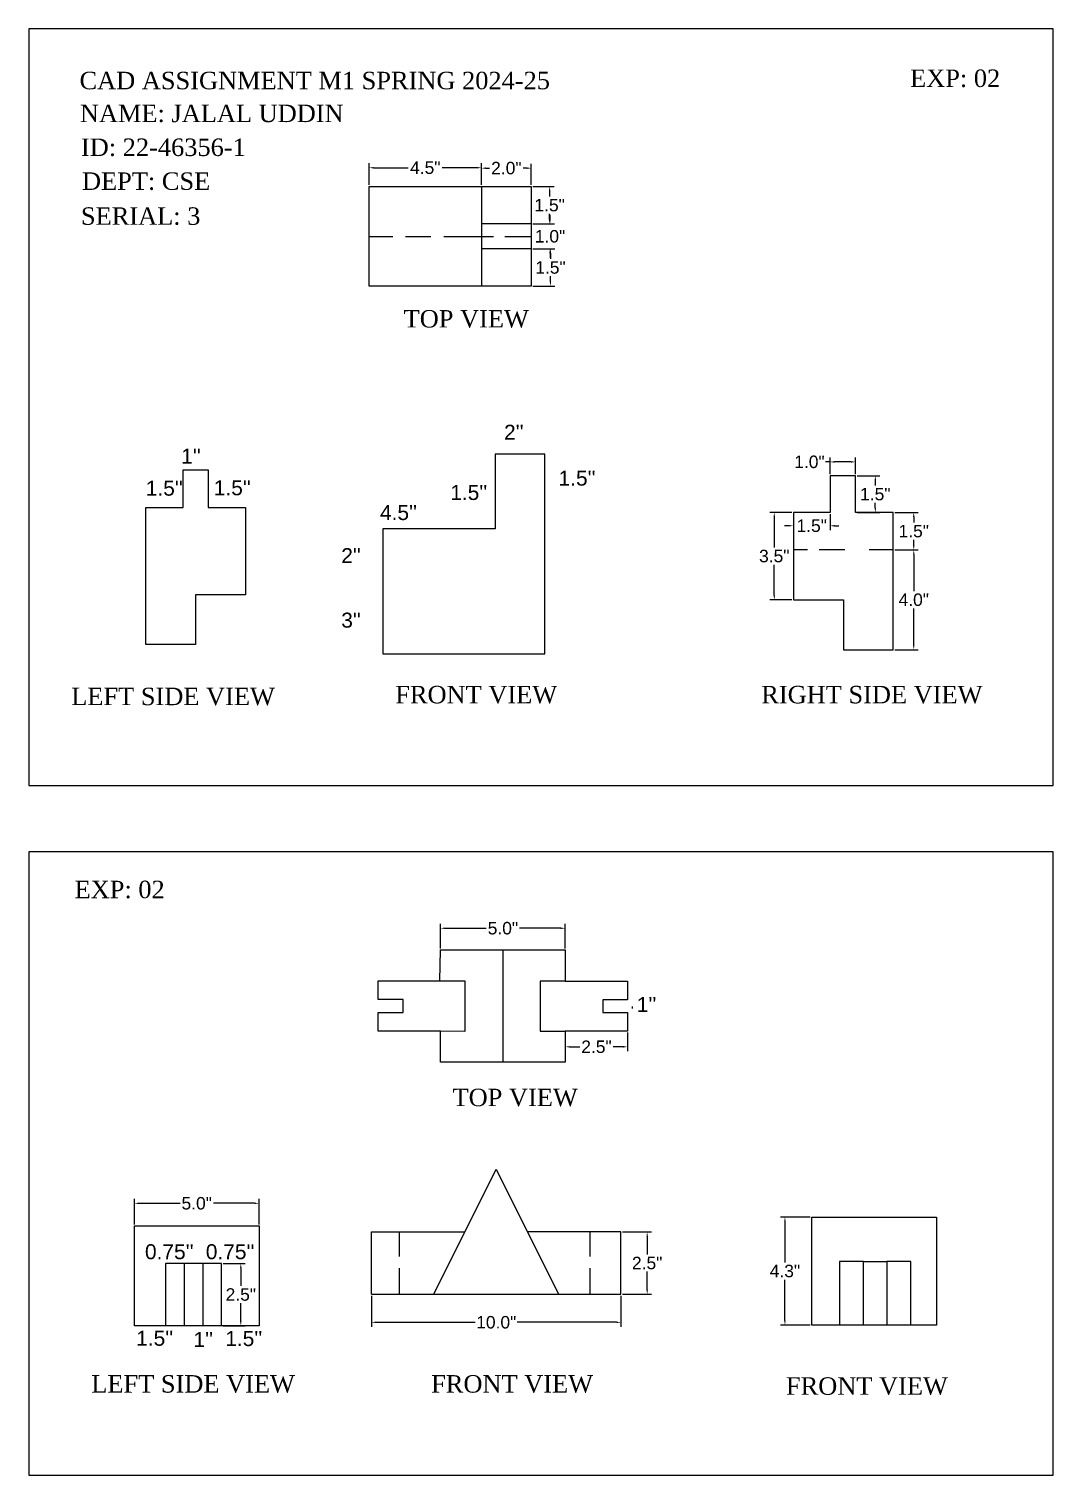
# Model space of a CAD drawing. Header units: inches. Extents: x 13.5 to 110.7, y 37.6 to 96.5.
# Drawn here: x 69.6 to 110.7, y 38.5 to 96.5 of the extents above; entities that cross this region are included whole.
import ezdxf

# ---------------------------------------------------------------- set-up
doc = ezdxf.new("R2010")
doc.units = ezdxf.units.IN
doc.header["$MEASUREMENT"] = 0
doc.styles.get("Standard").update_dxf_attribs({"font": 'Arial.ttf'})
doc.dimstyles.get("Standard").update_dxf_attribs({"dimtxt": 0.5, "dimasz": 0.18, "dimexe": 0.18, "dimexo": 0.0625, "dimgap": 0.09, "dimtad": 0, "dimtih": 1, "dimtoh": 1, "dimdec": 1, "dimzin": 0, "dimdsep": 46, "dimlunit": 3, "dimtxsty": 'Standard', "dimcen": 0.09, "dimadec": 0, "dimazin": 0, "dimtfac": 1, "dimtdec": 1, "dimtofl": 0, "dimtmove": 0, "dimatfit": 3, "dimfxl": 1, "dimtolj": 1, "dimtzin": 0, "dimarcsym": 0})

# ---------------------------------------------------------------- blocks, each defined once
blk = doc.blocks.new('*D21')
at = {"color": 0, "lineweight": -2, "transparency": 16777216}
for p, q in [((83.241, 90.222), (83.241, 91.091)), ((87.741, 90.222), (87.741, 91.091)), ((83.421, 90.911), (84.812, 90.911)), ((87.561, 90.911), (86.169, 90.911))]:
    blk.add_line(p, q, dxfattribs=at)
at = {"color": 0, "transparency": 16777216}
for points in [[(83.421, 90.941), (83.421, 90.881), (83.241, 90.911)], [(87.561, 90.941), (87.561, 90.881), (87.741, 90.911)]]:
    blk.add_solid(points, dxfattribs=at)
at = {"layer": 'Defpoints', "color": 0, "transparency": 16777216}
for p in [(87.741, 90.911), (83.241, 90.16), (87.741, 90.16)]:
    blk.add_point(p, dxfattribs=at)
at = {"color": 0, "transparency": 16777216, "insert": (85.491, 90.911), "char_height": 0.5, "attachment_point": 5}
blk.add_mtext('\\A1;4.5"', dxfattribs=at)
blk = doc.blocks.new('*D22')
at = {"color": 0, "lineweight": -2, "transparency": 16777216}
for p, q in [((87.741, 90.222), (87.741, 91.074)), ((89.741, 90.222), (89.741, 91.074)), ((87.921, 90.894), (88.068, 90.894)), ((89.561, 90.894), (89.414, 90.894))]:
    blk.add_line(p, q, dxfattribs=at)
at = {"color": 0, "transparency": 16777216}
for points in [[(87.921, 90.924), (87.921, 90.864), (87.741, 90.894)], [(89.561, 90.924), (89.561, 90.864), (89.741, 90.894)]]:
    blk.add_solid(points, dxfattribs=at)
at = {"layer": 'Defpoints', "color": 0, "transparency": 16777216}
for p in [(87.741, 90.894), (87.741, 90.16), (89.741, 90.16)]:
    blk.add_point(p, dxfattribs=at)
at = {"color": 0, "transparency": 16777216, "insert": (88.741, 90.894), "char_height": 0.5, "attachment_point": 5}
blk.add_mtext('\\A1;2.0"', dxfattribs=at)
blk = doc.blocks.new('*D23')
at = {"color": 0, "lineweight": -2, "transparency": 16777216}
for p, q in [((89.803, 90.16), (90.655, 90.16)), ((90.475, 89.98), (90.475, 89.756)), ((89.803, 88.662), (90.655, 88.662)), ((90.475, 88.842), (90.475, 89.066))]:
    blk.add_line(p, q, dxfattribs=at)
at = {"color": 0, "transparency": 16777216}
for points in [[(90.445, 89.98), (90.505, 89.98), (90.475, 90.16)], [(90.445, 88.842), (90.505, 88.842), (90.475, 88.662)]]:
    blk.add_solid(points, dxfattribs=at)
at = {"layer": 'Defpoints', "color": 0, "transparency": 16777216}
for p in [(89.741, 90.16), (90.475, 90.16), (89.741, 88.662)]:
    blk.add_point(p, dxfattribs=at)
at = {"color": 0, "transparency": 16777216, "insert": (90.475, 89.411), "char_height": 0.5, "attachment_point": 5}
blk.add_mtext('\\A1;1.5"', dxfattribs=at)
blk = doc.blocks.new('*D24')
at = {"color": 0, "lineweight": -2, "transparency": 16777216}
for p, q in [((89.803, 88.662), (90.672, 88.662)), ((90.492, 88.842), (90.492, 89.022)), ((89.803, 87.662), (90.672, 87.662)), ((90.492, 87.482), (90.492, 87.302))]:
    blk.add_line(p, q, dxfattribs=at)
at = {"color": 0, "transparency": 16777216}
for points in [[(90.462, 88.842), (90.522, 88.842), (90.492, 88.662)], [(90.462, 87.482), (90.522, 87.482), (90.492, 87.662)]]:
    blk.add_solid(points, dxfattribs=at)
at = {"layer": 'Defpoints', "color": 0, "transparency": 16777216}
for p in [(89.741, 88.662), (90.492, 88.662), (89.741, 87.662)]:
    blk.add_point(p, dxfattribs=at)
at = {"color": 0, "transparency": 16777216, "insert": (90.492, 88.162), "char_height": 0.5, "attachment_point": 5}
blk.add_mtext('\\A1;1.0"', dxfattribs=at)
blk = doc.blocks.new('*D25')
at = {"color": 0, "lineweight": -2, "transparency": 16777216}
for p, q in [((89.803, 87.662), (90.689, 87.662)), ((90.509, 87.482), (90.509, 87.258)), ((90.509, 86.342), (90.509, 86.567)), ((89.803, 86.162), (90.689, 86.162))]:
    blk.add_line(p, q, dxfattribs=at)
at = {"color": 0, "transparency": 16777216}
for points in [[(90.479, 87.482), (90.539, 87.482), (90.509, 87.662)], [(90.479, 86.342), (90.539, 86.342), (90.509, 86.162)]]:
    blk.add_solid(points, dxfattribs=at)
at = {"layer": 'Defpoints', "color": 0, "transparency": 16777216}
for p in [(89.741, 87.662), (90.509, 87.662), (89.741, 86.162)]:
    blk.add_point(p, dxfattribs=at)
at = {"color": 0, "transparency": 16777216, "insert": (90.509, 86.912), "char_height": 0.5, "attachment_point": 5}
blk.add_mtext('\\A1;1.5"', dxfattribs=at)
blk = doc.blocks.new('*D26')
at = {"color": 0, "lineweight": -2, "transparency": 16777216}
for p, q in [((101.714, 79.124), (101.534, 79.124)), ((101.714, 78.627), (101.714, 79.304)), ((102.556, 79.124), (101.894, 79.124)), ((102.736, 78.627), (102.736, 79.304))]:
    blk.add_line(p, q, dxfattribs=at)
at = {"color": 0, "transparency": 16777216}
for points in [[(101.894, 79.154), (101.894, 79.094), (101.714, 79.124)], [(102.556, 79.154), (102.556, 79.094), (102.736, 79.124)]]:
    blk.add_solid(points, dxfattribs=at)
at = {"layer": 'Defpoints', "color": 0, "transparency": 16777216}
for p in [(101.714, 79.124), (101.714, 78.565), (102.736, 78.565)]:
    blk.add_point(p, dxfattribs=at)
at = {"color": 0, "transparency": 16777216, "insert": (100.889, 79.124), "char_height": 0.5, "attachment_point": 5}
blk.add_mtext('\\A1;1.0"', dxfattribs=at)
blk = doc.blocks.new('*D27')
at = {"color": 0, "lineweight": -2, "transparency": 16777216}
for p, q in [((102.799, 78.565), (103.709, 78.565)), ((103.529, 78.385), (103.529, 78.177)), ((102.799, 77.099), (103.709, 77.099)), ((103.529, 77.279), (103.529, 77.487))]:
    blk.add_line(p, q, dxfattribs=at)
at = {"color": 0, "transparency": 16777216}
for points in [[(103.499, 78.385), (103.559, 78.385), (103.529, 78.565)], [(103.499, 77.279), (103.559, 77.279), (103.529, 77.099)]]:
    blk.add_solid(points, dxfattribs=at)
at = {"layer": 'Defpoints', "color": 0, "transparency": 16777216}
for p in [(102.736, 78.565), (103.529, 78.565), (102.736, 77.099)]:
    blk.add_point(p, dxfattribs=at)
at = {"color": 0, "transparency": 16777216, "insert": (103.529, 77.832), "char_height": 0.5, "attachment_point": 5}
blk.add_mtext('\\A1;1.5"', dxfattribs=at)
blk = doc.blocks.new('*D28')
at = {"color": 0, "lineweight": -2, "transparency": 16777216}
for p, q in [((100.068, 76.565), (99.888, 76.565)), ((100.248, 77.036), (100.248, 76.385)), ((101.714, 77.036), (101.714, 76.385)), ((101.894, 76.565), (102.074, 76.565))]:
    blk.add_line(p, q, dxfattribs=at)
at = {"color": 0, "transparency": 16777216}
for points in [[(100.068, 76.595), (100.068, 76.535), (100.248, 76.565)], [(101.894, 76.595), (101.894, 76.535), (101.714, 76.565)]]:
    blk.add_solid(points, dxfattribs=at)
at = {"layer": 'Defpoints', "color": 0, "transparency": 16777216}
for p in [(100.248, 77.099), (101.714, 77.099), (100.248, 76.565)]:
    blk.add_point(p, dxfattribs=at)
at = {"color": 0, "transparency": 16777216, "insert": (100.981, 76.565), "char_height": 0.5, "attachment_point": 5}
blk.add_mtext('\\A1;1.5"', dxfattribs=at)
blk = doc.blocks.new('*D29')
at = {"color": 0, "lineweight": -2, "transparency": 16777216}
for p, q in [((100.185, 77.099), (99.299, 77.099)), ((99.479, 76.919), (99.479, 75.694)), ((99.479, 73.779), (99.479, 75.003)), ((100.185, 73.599), (99.299, 73.599))]:
    blk.add_line(p, q, dxfattribs=at)
at = {"color": 0, "transparency": 16777216}
for points in [[(99.449, 76.919), (99.509, 76.919), (99.479, 77.099)], [(99.449, 73.779), (99.509, 73.779), (99.479, 73.599)]]:
    blk.add_solid(points, dxfattribs=at)
at = {"layer": 'Defpoints', "color": 0, "transparency": 16777216}
for p in [(100.248, 77.099), (99.479, 73.599), (100.248, 73.599)]:
    blk.add_point(p, dxfattribs=at)
at = {"color": 0, "transparency": 16777216, "insert": (99.479, 75.349), "char_height": 0.5, "attachment_point": 5}
blk.add_mtext('\\A1;3.5"', dxfattribs=at)
blk = doc.blocks.new('*D30')
at = {"color": 0, "lineweight": -2, "transparency": 16777216}
for p, q in [((104.31, 77.099), (105.251, 77.099)), ((105.071, 76.919), (105.071, 76.694)), ((105.071, 75.779), (105.071, 76.004)), ((104.31, 75.599), (105.251, 75.599))]:
    blk.add_line(p, q, dxfattribs=at)
at = {"color": 0, "transparency": 16777216}
for points in [[(105.041, 76.919), (105.101, 76.919), (105.071, 77.099)], [(105.041, 75.779), (105.101, 75.779), (105.071, 75.599)]]:
    blk.add_solid(points, dxfattribs=at)
at = {"layer": 'Defpoints', "color": 0, "transparency": 16777216}
for p in [(104.248, 77.099), (105.071, 77.099), (104.248, 75.599)]:
    blk.add_point(p, dxfattribs=at)
at = {"color": 0, "transparency": 16777216, "insert": (105.071, 76.349), "char_height": 0.5, "attachment_point": 5}
blk.add_mtext('\\A1;1.5"', dxfattribs=at)
blk = doc.blocks.new('*D31')
at = {"color": 0, "lineweight": -2, "transparency": 16777216}
for p, q in [((104.31, 75.599), (105.251, 75.599)), ((105.071, 75.419), (105.071, 73.944)), ((105.071, 71.779), (105.071, 73.254)), ((104.31, 71.599), (105.251, 71.599))]:
    blk.add_line(p, q, dxfattribs=at)
at = {"color": 0, "transparency": 16777216}
for points in [[(105.041, 75.419), (105.101, 75.419), (105.071, 75.599)], [(105.041, 71.779), (105.101, 71.779), (105.071, 71.599)]]:
    blk.add_solid(points, dxfattribs=at)
at = {"layer": 'Defpoints', "color": 0, "transparency": 16777216}
for p in [(104.248, 75.599), (104.248, 71.599), (105.071, 71.599)]:
    blk.add_point(p, dxfattribs=at)
at = {"color": 0, "transparency": 16777216, "insert": (105.071, 73.599), "char_height": 0.5, "attachment_point": 5}
blk.add_mtext('\\A1;4.0"', dxfattribs=at)
blk = doc.blocks.new('*D32')
at = {"color": 0, "lineweight": -2, "transparency": 16777216}
for p, q in [((86.103, 59.631), (86.103, 60.619)), ((86.283, 60.439), (87.934, 60.439)), ((90.923, 60.439), (89.271, 60.439)), ((91.103, 59.631), (91.103, 60.619))]:
    blk.add_line(p, q, dxfattribs=at)
at = {"color": 0, "transparency": 16777216}
for points in [[(86.283, 60.469), (86.283, 60.409), (86.103, 60.439)], [(90.923, 60.469), (90.923, 60.409), (91.103, 60.439)]]:
    blk.add_solid(points, dxfattribs=at)
at = {"layer": 'Defpoints', "color": 0, "transparency": 16777216}
for p in [(91.103, 60.439), (86.103, 59.568), (91.103, 59.568)]:
    blk.add_point(p, dxfattribs=at)
at = {"color": 0, "transparency": 16777216, "insert": (88.603, 60.439), "char_height": 0.5, "attachment_point": 5}
blk.add_mtext('\\A1;5.0"', dxfattribs=at)
blk = doc.blocks.new('*D33')
at = {"color": 0, "lineweight": -2, "transparency": 16777216}
for p, q in [((91.103, 56.256), (91.103, 55.508)), ((93.603, 56.256), (93.603, 55.508)), ((91.283, 55.688), (91.68, 55.688)), ((93.423, 55.688), (93.026, 55.688))]:
    blk.add_line(p, q, dxfattribs=at)
at = {"color": 0, "transparency": 16777216}
for points in [[(91.283, 55.718), (91.283, 55.658), (91.103, 55.688)], [(93.423, 55.718), (93.423, 55.658), (93.603, 55.688)]]:
    blk.add_solid(points, dxfattribs=at)
at = {"layer": 'Defpoints', "color": 0, "transparency": 16777216}
for p in [(91.103, 56.318), (93.603, 56.318), (93.603, 55.688)]:
    blk.add_point(p, dxfattribs=at)
at = {"color": 0, "transparency": 16777216, "insert": (92.353, 55.688), "char_height": 0.5, "attachment_point": 5}
blk.add_mtext('\\A1;2.5"', dxfattribs=at)
blk = doc.blocks.new('*D34')
at = {"color": 0, "lineweight": -2, "transparency": 16777216}
for p, q in [((73.83, 48.574), (73.83, 49.597)), ((74.01, 49.417), (75.662, 49.417)), ((78.65, 49.417), (76.999, 49.417)), ((78.83, 48.574), (78.83, 49.597))]:
    blk.add_line(p, q, dxfattribs=at)
at = {"color": 0, "transparency": 16777216}
for points in [[(74.01, 49.447), (74.01, 49.387), (73.83, 49.417)], [(78.65, 49.447), (78.65, 49.387), (78.83, 49.417)]]:
    blk.add_solid(points, dxfattribs=at)
at = {"layer": 'Defpoints', "color": 0, "transparency": 16777216}
for p in [(78.83, 49.417), (73.83, 48.511), (78.83, 48.511)]:
    blk.add_point(p, dxfattribs=at)
at = {"color": 0, "transparency": 16777216, "insert": (76.33, 49.417), "char_height": 0.5, "attachment_point": 5}
blk.add_mtext('\\A1;5.0"', dxfattribs=at)
blk = doc.blocks.new('*D35')
at = {"color": 0, "lineweight": -2, "transparency": 16777216}
for p, q in [((77.393, 47.011), (78.277, 47.011)), ((78.097, 46.831), (78.097, 46.106)), ((78.097, 44.691), (78.097, 45.416)), ((77.393, 44.511), (78.277, 44.511))]:
    blk.add_line(p, q, dxfattribs=at)
at = {"color": 0, "transparency": 16777216}
for points in [[(78.067, 46.831), (78.127, 46.831), (78.097, 47.011)], [(78.067, 44.691), (78.127, 44.691), (78.097, 44.511)]]:
    blk.add_solid(points, dxfattribs=at)
at = {"layer": 'Defpoints', "color": 0, "transparency": 16777216}
for p in [(77.33, 47.011), (77.33, 44.511), (78.097, 44.511)]:
    blk.add_point(p, dxfattribs=at)
at = {"color": 0, "transparency": 16777216, "insert": (78.097, 45.761), "char_height": 0.5, "attachment_point": 5}
blk.add_mtext('\\A1;2.5"', dxfattribs=at)
blk = doc.blocks.new('*D36')
at = {"color": 0, "lineweight": -2, "transparency": 16777216}
for p, q in [((93.399, 48.274), (94.565, 48.274)), ((94.385, 48.094), (94.385, 47.369)), ((94.385, 45.954), (94.385, 46.679)), ((93.399, 45.774), (94.565, 45.774))]:
    blk.add_line(p, q, dxfattribs=at)
at = {"color": 0, "transparency": 16777216}
for points in [[(94.355, 48.094), (94.415, 48.094), (94.385, 48.274)], [(94.355, 45.954), (94.415, 45.954), (94.385, 45.774)]]:
    blk.add_solid(points, dxfattribs=at)
at = {"layer": 'Defpoints', "color": 0, "transparency": 16777216}
for p in [(93.336, 48.274), (93.336, 45.774), (94.385, 45.774)]:
    blk.add_point(p, dxfattribs=at)
at = {"color": 0, "transparency": 16777216, "insert": (94.385, 47.024), "char_height": 0.5, "attachment_point": 5}
blk.add_mtext('\\A1;2.5"', dxfattribs=at)
blk = doc.blocks.new('*D37')
at = {"color": 0, "lineweight": -2, "transparency": 16777216}
for p, q in [((83.336, 45.712), (83.336, 44.469)), ((93.336, 45.712), (93.336, 44.469)), ((83.516, 44.649), (87.497, 44.649)), ((93.156, 44.649), (89.176, 44.649))]:
    blk.add_line(p, q, dxfattribs=at)
at = {"color": 0, "transparency": 16777216}
for points in [[(83.516, 44.679), (83.516, 44.619), (83.336, 44.649)], [(93.156, 44.679), (93.156, 44.619), (93.336, 44.649)]]:
    blk.add_solid(points, dxfattribs=at)
at = {"layer": 'Defpoints', "color": 0, "transparency": 16777216}
for p in [(83.336, 45.774), (93.336, 45.774), (83.336, 44.649)]:
    blk.add_point(p, dxfattribs=at)
at = {"color": 0, "transparency": 16777216, "insert": (88.336, 44.649), "char_height": 0.5, "attachment_point": 5}
blk.add_mtext('\\A1;10.0"', dxfattribs=at)
blk = doc.blocks.new('*D38')
at = {"color": 0, "lineweight": -2, "transparency": 16777216}
for p, q in [((100.922, 48.869), (99.727, 48.869)), ((99.907, 48.689), (99.907, 47.049)), ((99.907, 44.719), (99.907, 46.358)), ((100.922, 44.539), (99.727, 44.539))]:
    blk.add_line(p, q, dxfattribs=at)
at = {"color": 0, "transparency": 16777216}
for points in [[(99.877, 48.689), (99.937, 48.689), (99.907, 48.869)], [(99.877, 44.719), (99.937, 44.719), (99.907, 44.539)]]:
    blk.add_solid(points, dxfattribs=at)
at = {"layer": 'Defpoints', "color": 0, "transparency": 16777216}
for p in [(100.985, 48.869), (99.907, 44.539), (100.985, 44.539)]:
    blk.add_point(p, dxfattribs=at)
at = {"color": 0, "transparency": 16777216, "insert": (99.907, 46.704), "char_height": 0.5, "attachment_point": 5}
blk.add_mtext('\\A1;4.3"', dxfattribs=at)

msp = doc.modelspace()

# ---------------------------------------------------------------- linework, layer by layer
for p, q in [((83.241, 90.16), (87.741, 90.16)), ((83.241, 86.162), (83.241, 90.16)), ((87.741, 90.16), (89.741, 90.16)), ((87.741, 90.16), (87.741, 86.158)), ((89.741, 90.16), (89.741, 88.662)), ((89.741, 88.662), (87.734, 88.662)), ((89.741, 88.662), (89.741, 87.662)), ((83.241, 88.161), (84.194, 88.161)), ((84.694, 88.161), (85.716, 88.161)), ((86.241, 88.161), (87.237, 88.161)), ((87.237, 88.161), (88.223, 88.161)), ((88.684, 88.161), (89.741, 88.161)), ((89.741, 87.662), (87.734, 87.662)), ((89.741, 87.662), (89.741, 86.162)), ((89.741, 86.162), (83.241, 86.162)), ((90.288, 79.438), (88.288, 79.438)), ((88.288, 79.438), (88.288, 77.904)), ((90.288, 71.438), (90.288, 79.438)), ((75.788, 77.303), (75.788, 78.803)), ((75.788, 78.803), (76.788, 78.803)), ((76.788, 78.803), (76.788, 77.303)), ((102.736, 78.565), (101.714, 78.565)), ((101.714, 78.565), (101.714, 77.099)), ((102.736, 77.099), (102.736, 78.565)), ((88.288, 77.904), (88.288, 76.438)), ((74.288, 77.303), (75.788, 77.303)), ((74.288, 71.803), (74.288, 77.303)), ((76.788, 77.303), (78.288, 77.303)), ((78.288, 77.303), (78.288, 75.803)), ((100.248, 77.099), (100.248, 73.599)), ((101.714, 77.099), (100.248, 77.099)), ((104.248, 77.099), (102.736, 77.099)), ((104.248, 75.599), (104.248, 77.099)), ((83.788, 76.438), (83.788, 74.438)), ((88.288, 76.438), (83.788, 76.438)), ((78.288, 75.803), (78.288, 73.803)), ((100.812, 75.599), (100.268, 75.599)), ((102.302, 75.599), (101.285, 75.599)), ((104.248, 75.599), (103.283, 75.599)), ((104.248, 71.599), (104.248, 75.599)), ((83.788, 74.438), (83.788, 71.438)), ((78.288, 73.803), (76.288, 73.803)), ((76.288, 73.803), (76.288, 71.803)), ((100.248, 73.599), (102.248, 73.599)), ((102.248, 73.599), (102.248, 71.599)), ((76.288, 71.803), (74.288, 71.803)), ((83.788, 71.438), (90.288, 71.438)), ((102.248, 71.599), (104.248, 71.599)), ((86.073, 58.331), (86.103, 59.568)), ((86.103, 59.568), (91.103, 59.568)), ((88.603, 59.568), (88.603, 55.068)), ((91.103, 59.568), (91.103, 58.318)), ((83.603, 57.581), (83.603, 58.331)), ((83.603, 58.331), (86.073, 58.331)), ((86.073, 58.331), (87.073, 58.331)), ((87.073, 58.331), (87.073, 56.308)), ((91.103, 58.318), (90.1, 58.318)), ((90.1, 58.318), (90.1, 56.318)), ((91.103, 58.318), (93.603, 58.318)), ((93.603, 58.318), (93.603, 57.568)), ((84.603, 57.581), (83.603, 57.581)), ((84.603, 57.068), (84.603, 57.581)), ((93.603, 57.568), (92.603, 57.568)), ((92.603, 57.568), (92.603, 57.068)), ((83.603, 56.318), (83.603, 57.068)), ((83.603, 57.068), (84.603, 57.068)), ((92.603, 57.068), (93.603, 57.068)), ((93.603, 57.068), (93.603, 56.318)), ((93.793, 57.226), (93.793, 57.299)), ((86.103, 56.318), (83.603, 56.318)), ((86.103, 55.068), (86.103, 56.318)), ((87.073, 56.308), (86.103, 56.318)), ((90.1, 56.318), (91.1, 56.318)), ((93.603, 56.318), (91.103, 56.318)), ((91.103, 56.318), (91.103, 55.068)), ((91.103, 55.068), (86.103, 55.068)), ((85.836, 45.774), (88.336, 50.786)), ((88.336, 50.786), (90.836, 45.774)), ((100.985, 48.869), (105.985, 48.869)), ((100.985, 44.539), (100.985, 48.869)), ((105.985, 48.869), (105.985, 44.539)), ((73.83, 48.511), (78.83, 48.511)), ((73.83, 44.511), (73.83, 48.511)), ((78.83, 48.511), (78.83, 44.511)), ((83.336, 48.274), (87.086, 48.28)), ((83.336, 45.774), (83.336, 48.274)), ((84.441, 48.277), (84.441, 47.288)), ((93.336, 48.274), (89.586, 48.274)), ((92.086, 48.277), (92.086, 47.288)), ((93.336, 45.774), (93.336, 48.274)), ((75.83, 47.011), (75.08, 47.011)), ((75.08, 47.011), (75.08, 44.512)), ((76.58, 47.011), (75.83, 47.011)), ((75.83, 47.011), (75.83, 44.512)), ((77.33, 47.011), (76.58, 47.011)), ((76.58, 47.011), (76.58, 44.512)), ((77.33, 44.511), (77.33, 47.011)), ((103.056, 47.088), (102.093, 47.088)), ((102.093, 47.088), (102.093, 44.539)), ((103.056, 44.539), (103.056, 47.088)), ((103.056, 47.088), (103.985, 47.088)), ((104.947, 47.088), (103.985, 47.088)), ((103.985, 47.088), (103.985, 44.539)), ((104.947, 44.539), (104.947, 47.088)), ((84.441, 46.817), (84.441, 45.774)), ((92.086, 46.817), (92.086, 45.774)), ((83.336, 45.774), (93.336, 45.774)), ((74.83, 44.511), (73.83, 44.511)), ((76.33, 44.511), (74.83, 44.511)), ((77.33, 44.511), (76.33, 44.511)), ((78.83, 44.511), (77.33, 44.511)), ((101.985, 44.539), (100.985, 44.539)), ((103.485, 44.539), (101.985, 44.539)), ((104.485, 44.539), (103.485, 44.539)), ((105.985, 44.539), (104.485, 44.539))]:
    msp.add_line(p, q)
for points in [[(69.604, 66.16), (110.655, 66.16), (110.655, 96.473), (69.604, 96.473)], [(69.604, 38.529), (110.655, 38.529), (110.655, 63.499), (69.604, 63.499)]]:
    msp.add_lwpolyline(points, close=True)

# ---------------------------------------------------------------- texts
at = {"attachment_point": 1}
for s, insert, char_height in [('{\\fTimes New Roman|b0|i0|c0|p0;\\C1;CAD ASSIGNMENT M1 SPRING 2024-25}', (71.633, 94.756), 0.7), ('{\\fTimes New Roman|b0|i0|c0|p0;TOP VIEW}', (84.623, 85.21), 0.7), ("{\\C5;2''}", (88.648, 80.613), 0.6), ("{\\C5;1''}", (75.709, 79.657), 0.6), ("{\\C5;1.5''}", (74.288, 78.372), 0.6), ("{\\C5;1.5''}", (77.014, 78.388), 0.6), ("{\\C5;1.5''}", (90.833, 78.774), 0.6), ("{\\C5;1.5''}", (86.492, 78.199), 0.6), ("{\\C5;4.5''}", (83.675, 77.395), 0.6), ("{\\C5;2''}", (82.123, 75.67), 0.6), ("{\\C5;3''}", (82.123, 73.084), 0.6), ('{\\fTimes New Roman|b0|i0|c0|p0;FRONT VIEW}', (84.289, 70.15), 0.7), ('{\\fTimes New Roman|b0|i0|c0|p0;RIGHT SIDE VIEW}', (98.959, 70.15), 0.7), ('{\\fTimes New Roman|b0|i0|c0|p0;LEFT SIDE VIEW}', (71.301, 70.078), 0.7), ("{\\C5;1''}", (93.968, 57.681), 0.6), ('{\\fTimes New Roman|b0|i0|c0|p0;TOP VIEW}', (86.584, 54.011), 0.7), ("{\\C5;0.75''}", (74.256, 47.779), 0.6), ("{\\C5;0.75''}", (76.694, 47.779), 0.6), ("{\\C5;1.5''}", (73.904, 44.31), 0.6), ("{\\C5;1''}", (76.198, 44.26), 0.6), ("{\\C5;1.5''}", (77.474, 44.298), 0.6), ('{\\fTimes New Roman|b0|i0|c0|p0;LEFT SIDE VIEW}', (72.104, 42.533), 0.7), ('{\\fTimes New Roman|b0|i0|c0|p0;FRONT VIEW}', (85.727, 42.533), 0.7), ('{\\fTimes New Roman|b0|i0|c0|p0;FRONT VIEW}', (99.949, 42.447), 0.7)]:
    msp.add_mtext(s, dxfattribs=dict(at, insert=insert, char_height=char_height))
at = {"char_height": 0.7, "width": 18.3287, "attachment_point": 1}
for s, insert in [('{\\fTimes New Roman|b0|i0|c0|p0;\\C1;EXP: \\C256;02}', (104.924, 94.846)), ('{\\fTimes New Roman|b0|i0|c0|p0;\\C1;NAME: \\C256;JALAL UDDIN}', (71.647, 93.439)), ('{\\fTimes New Roman|b0|i0|c0|p0;\\C1;ID: \\C256;22-46356-1}', (71.69, 92.082)), ('{\\fTimes New Roman|b0|i0|c0|p0;\\C1;DEPT: \\C256;CSE}', (71.732, 90.725)), ('{\\fTimes New Roman|b0|i0|c0|p0;\\C1;SERIAL: \\C256;3}', (71.69, 89.325)), ('{\\fTimes New Roman|b0|i0|c0|p0;\\C1;EXP: \\C256;02}', (71.435, 62.344))]:
    msp.add_mtext(s, dxfattribs=dict(at, insert=insert))

# ---------------------------------------------------------------- dimensions: what is measured, and where the dimension line sits
for base, p1, p2, picture, middle in [((87.741, 90.911), (83.241, 90.16), (87.741, 90.16), '*D21', (85.491, 90.911)), ((87.741, 90.894), (89.741, 90.16), (87.741, 90.16), '*D22', (88.741, 90.894)), ((101.714, 79.124), (102.736, 78.565), (101.714, 78.565), '*D26', (100.889, 79.124)), ((100.248, 76.565), (101.714, 77.099), (100.248, 77.099), '*D28', (100.981, 76.565)), ((91.103, 60.439), (86.103, 59.568), (91.103, 59.568), '*D32', (88.603, 60.439)), ((93.603, 55.688), (91.103, 56.318), (93.603, 56.318), '*D33', (92.353, 55.688)), ((78.83, 49.417), (73.83, 48.511), (78.83, 48.511), '*D34', (76.33, 49.417)), ((83.336, 44.649), (93.336, 45.774), (83.336, 45.774), '*D37', (88.336, 44.649))]:
    dim = msp.add_linear_dim(base=base, p1=p1, p2=p2, dimstyle='Standard')
    dim.commit()
    dim.dimension.update_dxf_attribs({"geometry": picture, "text_midpoint": middle})
for base, p1, p2, picture, middle in [((90.475, 90.16), (89.741, 88.662), (89.741, 90.16), '*D23', (90.475, 89.411)), ((90.492, 88.662), (89.741, 87.662), (89.741, 88.662), '*D24', (90.492, 88.162)), ((90.509, 87.662), (89.741, 86.162), (89.741, 87.662), '*D25', (90.509, 86.912)), ((103.529, 78.565), (102.736, 77.099), (102.736, 78.565), '*D27', (103.529, 77.832)), ((99.479, 73.599), (100.248, 77.099), (100.248, 73.599), '*D29', (99.479, 75.349)), ((105.071, 77.099), (104.248, 75.599), (104.248, 77.099), '*D30', (105.071, 76.349)), ((105.071, 71.599), (104.248, 75.599), (104.248, 71.599), '*D31', (105.071, 73.599)), ((99.907, 44.539), (100.985, 48.869), (100.985, 44.539), '*D38', (99.907, 46.704)), ((94.385, 45.774), (93.336, 48.274), (93.336, 45.774), '*D36', (94.385, 47.024)), ((78.097, 44.511), (77.33, 47.011), (77.33, 44.511), '*D35', (78.097, 45.761))]:
    dim = msp.add_linear_dim(base=base, p1=p1, p2=p2, angle=90, dimstyle='Standard')
    dim.commit()
    dim.dimension.update_dxf_attribs({"geometry": picture, "text_midpoint": middle})

doc.saveas('drawing.dxf')
